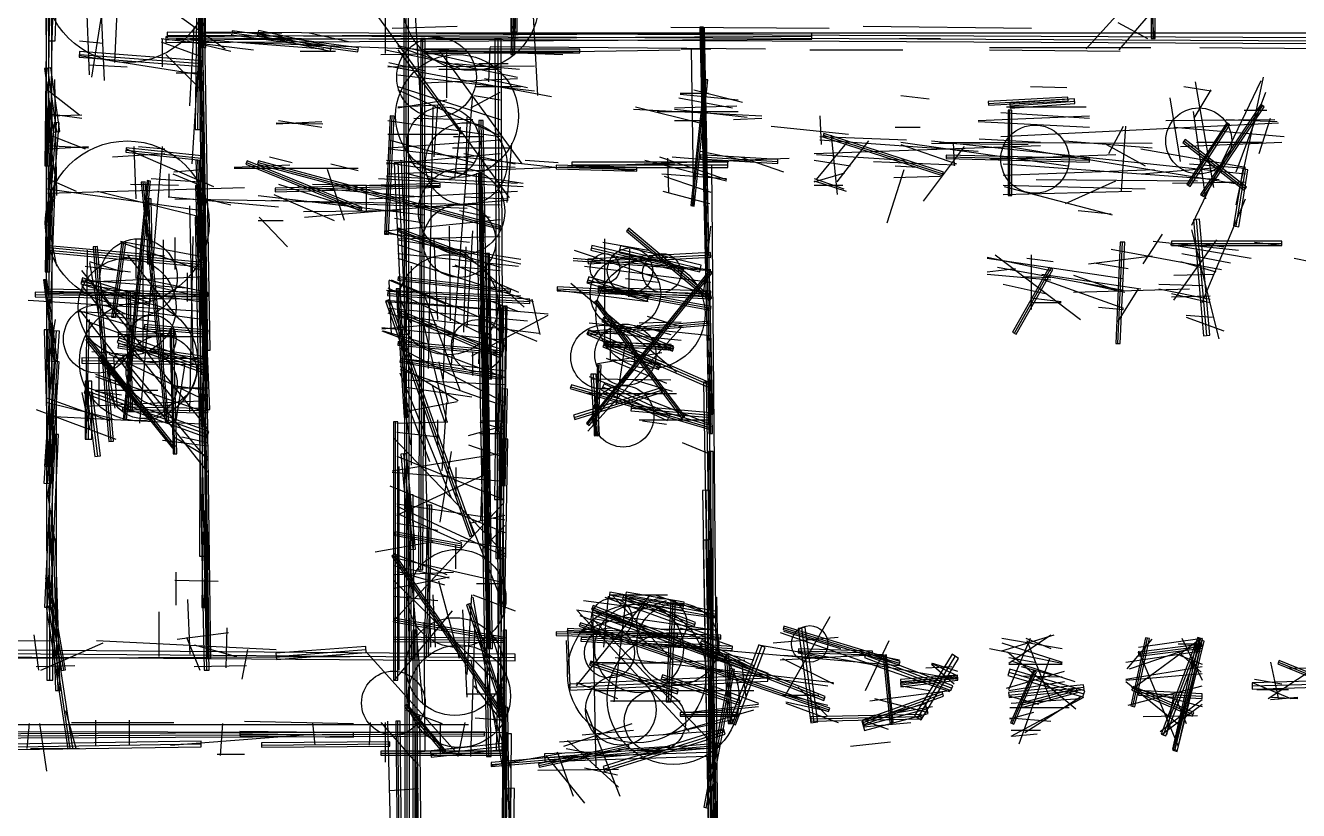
# Model space of a CAD drawing. Header units: metres. Extents: x 1 to 69.1, y -49.3 to -2.
# Drawn here: x 50.47 to 61.66, y -30.8 to -23.91 of the extents above; entities that cross this region are included whole.
import ezdxf

# ---------------------------------------------------------------- set-up
doc = ezdxf.new("R2010")
doc.units = ezdxf.units.M
for name, color, linetype in [('Circles', 1, 'Continuous'), ('Lines', 7, 'Continuous'), ('Walls', 2, 'Continuous')]:
    doc.layers.add(name, color=color, linetype=linetype)

msp = doc.modelspace()

# ---------------------------------------------------------------- linework, layer by layer
at = {"layer": 'Circles'}
for centre, radius in [((51.36, -23.5), 0.73), ((54.38, -23.7), 0.6), ((54.08, -24.36), 0.35), ((54.26, -24.7), 0.54), ((54.14, -24.94), 0.32), ((60.78, -24.92), 0.29), ((54.34, -25.12), 0.36), ((59.34, -25.08), 0.3), ((51.36, -25.64), 0.72), ((54.3, -25.54), 0.38), ((54.28, -25.8), 0.32), ((51.46, -26.12), 0.34), ((51.36, -26.38), 0.43), ((54.18, -26.36), 0.44), ((55.56, -26.04), 0.13), ((55.74, -26.26), 0.31), ((55.96, -26.44), 0.48), ((55.78, -26.06), 0.2), ((56.06, -26.08), 0.17), ((51.1, -26.66), 0.3), ((51.46, -26.86), 0.52), ((51.58, -26.66), 0.21), ((54.44, -26.72), 0.23), ((51.66, -26.94), 0.31), ((55.54, -26.82), 0.28), ((55.74, -26.8), 0.27), ((51.5, -27.06), 0.3), ((55.72, -27.34), 0.27), ((54.26, -28.94), 0.43), ((55.62, -29.12), 0.18), ((56.06, -29.16), 0.22), ((56.2, -29.34), 0.36), ((55.84, -29.6), 0.61), ((55.86, -29.38), 0.39), ((54.24, -29.54), 0.43), ((55.6, -29.42), 0.22), ((57.36, -29.34), 0.16), ((56.16, -29.82), 0.58), ((54.28, -29.8), 0.45), ((53.7, -29.86), 0.28), ((55.7, -29.92), 0.31), ((56, -30.02), 0.27)]:
    msp.add_circle(centre, radius, dxfattribs=at)
at = {"layer": 'Lines'}
for p, q in [((52.07, -26.76), (51.89, -16.05)), ((52.03, -24.1), (51.97, -20.32)), ((51.98, -24.82), (52.02, -21.31)), ((53.83, -36.2), (53.81, -22.02)), ((50.7, -24.04), (50.74, -22.83)), ((51.05, -24.36), (51.3, -22.78)), ((51.16, -24.39), (51.09, -22.83)), ((51.25, -24.23), (51.32, -22.78)), ((52.08, -29.47), (51.99, -22.82)), ((50.68, -29.66), (50.67, -22.85)), ((53.95, -24.75), (53.84, -22.92)), ((54.75, -24.16), (54.79, -22.88)), ((60.39, -24.02), (60.28, -22.9)), ((54.97, -24.52), (54.89, -23.03)), ((59.79, -24.11), (60.46, -23.37)), ((60.38, -24.02), (60.38, -23.33)), ((51.03, -24.34), (50.99, -23.4)), ((51.35, -23.48), (52.22, -24.11)), ((54.76, -23.44), (54.76, -23.96)), ((50.66, -25.14), (50.68, -23.56)), ((51.93, -25.12), (52.02, -23.72)), ((54.72, -25.42), (53.51, -23.75)), ((53.63, -24.15), (53.63, -23.81)), ((60.08, -24.12), (60.39, -23.76)), ((51.91, -24.61), (51.95, -23.92)), ((53.69, -23.93), (54.26, -23.91)), ((56.14, -23.92), (57.53, -23.93)), ((56.49, -27.32), (56.41, -23.92)), ((56.49, -27.49), (56.42, -23.93)), ((57.83, -23.91), (59.31, -23.93)), ((60.07, -23.88), (60.33, -24.02)), ((50.94, -24.04), (51.15, -24.06)), ((51.66, -24.02), (52.47, -24.12)), ((51.66, -24.05), (52.02, -24.18)), ((51.67, -24.27), (51.67, -24.02)), ((51.7, -24.03), (57.38, -24)), ((51.71, -23.99), (64.12, -24.05)), ((51.79, -24.02), (52.11, -24.05)), ((51.89, -24.04), (52.27, -24.13)), ((51.91, -24.02), (53.09, -24.11)), ((52.04, -23.97), (52.27, -23.97)), ((52.26, -24.05), (55.19, -24.16)), ((52.28, -23.97), (53.39, -24.12)), ((52.45, -23.97), (52.72, -23.97)), ((52.51, -23.97), (53.15, -24.11)), ((52.96, -23.97), (53.32, -24.05)), ((53.79, -23.97), (64.04, -23.97)), ((53.94, -28.69), (53.96, -24.02)), ((54.65, -29.98), (54.62, -24.02)), ((58.15, -24.02), (58.51, -24.02)), ((50.94, -24.16), (52.02, -24.24)), ((50.94, -24.17), (52.02, -24.34)), ((51.7, -24.16), (52, -24.46)), ((52.88, -24.13), (53.19, -24.13)), ((53.59, -24.16), (56.22, -24.12)), ((53.63, -24.12), (54.79, -24.36)), ((53.74, -24.08), (54.64, -24.29)), ((53.74, -24.09), (54.28, -24.28)), ((53.74, -24.12), (54.3, -24.86)), ((53.97, -24.13), (55.34, -24.13)), ((54.09, -24.11), (54.83, -25.12)), ((54.17, -24.54), (54.17, -24.13)), ((54.54, -24.4), (54.55, -24.1)), ((54.55, -24.09), (56.97, -24.11)), ((56.23, -24.11), (56.49, -24.11)), ((56.34, -25.49), (56.32, -24.11)), ((57.36, -24.12), (58.18, -24.12)), ((58.94, -24.1), (60.36, -24.1)), ((58.94, -24.12), (60.09, -24.13)), ((60.79, -24.1), (62.36, -24.11)), ((50.66, -24.28), (50.74, -24.84)), ((51.03, -24.25), (51.36, -24.27)), ((53.65, -24.27), (54.94, -24.26)), ((53.65, -24.26), (55.09, -24.53)), ((53.66, -24.23), (53.97, -24.3)), ((54.24, -24.24), (54.81, -24.29)), ((54.45, -24.24), (54.71, -24.24)), ((50.72, -24.38), (50.74, -25.4)), ((51.79, -24.32), (52.02, -24.32)), ((53.74, -24.34), (54.94, -24.48)), ((53.97, -24.41), (54.79, -24.37)), ((54.1, -24.29), (54.61, -24.29)), ((54.5, -24.37), (54.88, -24.45)), ((56.33, -25.49), (56.45, -24.38)), ((60.72, -25.66), (61.33, -24.39)), ((61.11, -25.48), (61.35, -24.36)), ((50.66, -24.47), (50.94, -24.69)), ((53.74, -24.44), (54.64, -24.73)), ((53.74, -24.47), (54.63, -24.87)), ((54.38, -24.63), (54.64, -24.49)), ((54.42, -24.44), (54.82, -24.44)), ((56.22, -24.5), (56.47, -24.5)), ((56.34, -24.47), (56.77, -24.58)), ((59.3, -24.44), (59.62, -24.45)), ((60.65, -24.44), (60.89, -24.48)), ((60.74, -24.72), (60.89, -24.47)), ((60.75, -24.4), (60.91, -25.33)), ((61.11, -25.19), (61.37, -24.49)), ((53.74, -24.63), (54.17, -24.56)), ((53.74, -24.62), (54.15, -24.6)), ((54.01, -26.92), (54.05, -24.62)), ((54.06, -25.06), (54.09, -24.61)), ((54.21, -26.89), (54.4, -24.51)), ((54.41, -24.52), (54.64, -24.56)), ((55.83, -24.62), (56.43, -24.77)), ((56.17, -24.63), (56.72, -24.61)), ((56.21, -24.54), (56.68, -24.63)), ((56.22, -24.51), (56.73, -24.56)), ((58.16, -24.52), (58.41, -24.55)), ((58.93, -24.59), (59.63, -24.55)), ((59.09, -24.62), (59.79, -24.62)), ((59.12, -24.61), (59.69, -24.57)), ((60.62, -25.1), (60.53, -24.54)), ((60.81, -25.4), (61.34, -24.61)), ((50.66, -26.07), (50.68, -24.63)), ((50.66, -24.68), (50.96, -24.72)), ((50.67, -24.7), (50.96, -24.69)), ((53.64, -25.74), (53.69, -24.7)), ((53.88, -24.72), (54.4, -24.73)), ((54.34, -25.23), (54.35, -24.71)), ((55.81, -24.64), (56.94, -24.7)), ((56.02, -24.66), (56.73, -24.66)), ((56.17, -24.64), (56.81, -24.71)), ((56.69, -24.73), (56.94, -24.72)), ((57.45, -24.7), (57.46, -24.95)), ((58.84, -24.74), (59.82, -24.7)), ((59.04, -24.67), (59.82, -24.72)), ((59.12, -25.4), (59.12, -24.65)), ((60.49, -24.74), (61.45, -24.73)), ((60.73, -24.66), (60.84, -25.43)), ((61.02, -24.73), (61.47, -24.75)), ((61.18, -24.65), (61.38, -24.65)), ((61.31, -25.03), (61.41, -24.72)), ((50.66, -24.76), (50.74, -25.32)), ((50.67, -25.66), (50.74, -24.76)), ((52.67, -24.77), (53.07, -24.75)), ((52.67, -24.76), (53.08, -24.77)), ((52.69, -24.74), (53.07, -24.8)), ((53.65, -24.74), (54.64, -24.88)), ((54.24, -25.25), (54.29, -24.8)), ((54.47, -24.74), (54.55, -29.38)), ((56.17, -24.74), (56.43, -24.74)), ((57.02, -24.79), (57.7, -24.86)), ((58.11, -24.8), (58.33, -24.8)), ((58.84, -24.75), (59.82, -24.8)), ((59.04, -24.88), (61.48, -24.76)), ((59.99, -25.03), (60.12, -24.79)), ((60.1, -25.36), (60.14, -24.79)), ((60.56, -24.8), (61.53, -24.88)), ((60.69, -25.31), (61.04, -24.77)), ((50.66, -24.86), (50.99, -24.99)), ((53.65, -24.86), (54.27, -24.86)), ((53.66, -24.98), (54.64, -24.91)), ((53.66, -24.91), (54.4, -25.11)), ((54.23, -24.88), (54.49, -24.88)), ((54.7, -25.46), (54.74, -24.94)), ((57.42, -25.26), (57.7, -24.92)), ((57.45, -24.88), (58.21, -24.91)), ((57.45, -24.91), (58.84, -25.01)), ((57.48, -24.87), (58.53, -25.21)), ((57.55, -24.87), (57.6, -25.39)), ((57.6, -25.28), (57.88, -24.92)), ((58.16, -24.93), (59.63, -25.14)), ((58.16, -24.95), (58.65, -25.12)), ((58.43, -24.92), (61.19, -25.21)), ((58.43, -24.94), (59.28, -24.95)), ((58.5, -24.93), (60.37, -24.94)), ((58.62, -24.93), (58.63, -25.14)), ((58.85, -24.9), (59.39, -24.93)), ((59.6, -24.92), (60.37, -24.98)), ((59.97, -24.95), (60.31, -25.14)), ((60.62, -24.97), (61.51, -24.93)), ((60.65, -24.92), (61.19, -25.34)), ((60.76, -24.93), (61.34, -24.93)), ((50.66, -24.96), (51.02, -24.98)), ((50.66, -24.99), (51.02, -24.97)), ((50.69, -26.35), (50.74, -24.99)), ((51.23, -25.06), (51.69, -25.03)), ((51.35, -24.99), (52.12, -25.32)), ((51.35, -25), (52.01, -25.07)), ((51.44, -25.43), (51.42, -24.97)), ((51.46, -24.97), (51.69, -24.99)), ((51.47, -27.4), (51.67, -24.97)), ((52.61, -25.06), (52.81, -25.11)), ((53.64, -25.12), (54.64, -25.03)), ((53.66, -24.99), (55.12, -25.15)), ((54.22, -24.98), (54.73, -24.98)), ((54.32, -25.03), (54.77, -25.12)), ((56.04, -25.06), (56.63, -25.26)), ((56.15, -25.06), (56.65, -25.1)), ((56.4, -25.01), (56.84, -25.1)), ((56.4, -25.06), (57.08, -25.1)), ((56.75, -25.06), (57.13, -25.19)), ((57.4, -25.03), (59.39, -24.96)), ((57.42, -25.04), (58.2, -25.09)), ((58.36, -25.45), (58.72, -24.97)), ((58.56, -25.06), (59.82, -25.09)), ((58.95, -25.08), (60.05, -25.04)), ((59.06, -24.96), (61.19, -25.31)), ((60.27, -24.99), (61.19, -25.15)), ((51.77, -25.19), (52.01, -25.17)), ((52.07, -27.28), (51.98, -25.09)), ((52.3, -25.15), (52.79, -25.13)), ((52.3, -25.16), (53.39, -25.16)), ((52.41, -25.11), (53.42, -25.52)), ((52.51, -25.11), (54.64, -25.68)), ((53.27, -25.62), (53.12, -25.17)), ((53.15, -25.12), (53.39, -25.18)), ((53.64, -25.09), (54.77, -25.15)), ((53.64, -25.11), (54.84, -25.29)), ((53.65, -25.21), (57.18, -25.07)), ((53.74, -25.11), (53.81, -26.62)), ((53.76, -25.09), (54.42, -25.23)), ((54.86, -25.09), (55.15, -25.11)), ((55.13, -25.15), (55.84, -25.17)), ((55.27, -25.13), (56.64, -25.13)), ((55.36, -25.13), (55.82, -25.18)), ((55.39, -25.14), (55.79, -25.18)), ((55.7, -25.13), (56.17, -25.12)), ((55.91, -25.09), (56.63, -25.27)), ((56.11, -25.07), (56.12, -25.38)), ((56.58, -34.01), (56.5, -25.14)), ((57.4, -25.09), (57.72, -25.14)), ((57.92, -25.1), (58.64, -25.13)), ((58.04, -25.64), (58.19, -25.17)), ((58.11, -25.14), (58.31, -25.15)), ((59.06, -25.12), (60.96, -25.26)), ((59.06, -25.22), (60.39, -25.17)), ((60.28, -25.21), (60.97, -25.15)), ((60.7, -25.12), (61.19, -25.16)), ((61.11, -25.67), (61.19, -25.17)), ((50.66, -25.25), (50.91, -25.36)), ((51.34, -27.37), (51.55, -25.27)), ((51.71, -27.38), (51.5, -25.28)), ((51.57, -25.25), (52, -25.28)), ((51.73, -25.41), (51.73, -25.21)), ((51.76, -25.21), (51.98, -25.3)), ((53.57, -25.25), (54.84, -25.32)), ((53.64, -25.23), (54.79, -25.29)), ((53.8, -25.2), (54.1, -25.28)), ((54.54, -30.33), (54.45, -25.21)), ((56.06, -25.21), (56.63, -25.25)), ((56.08, -25.23), (56.49, -25.37)), ((57.4, -25.28), (57.67, -25.2)), ((57.4, -25.25), (57.66, -25.34)), ((57.4, -25.27), (57.68, -25.36)), ((58.1, -25.24), (58.51, -25.23)), ((59.35, -25.26), (60.77, -25.27)), ((59.61, -25.47), (60.05, -25.27)), ((60.55, -25.29), (61.19, -25.28)), ((50.66, -25.38), (52.39, -25.33)), ((50.66, -25.34), (52.02, -25.53)), ((51.1, -25.36), (52.02, -25.59)), ((51.39, -25.3), (51.81, -25.31)), ((51.98, -25.31), (52.03, -26.97)), ((52.51, -25.4), (53.97, -25.57)), ((52.65, -25.39), (53.18, -25.62)), ((52.66, -25.35), (54.11, -25.31)), ((52.69, -25.3), (53.45, -25.54)), ((52.86, -25.32), (53.95, -25.41)), ((52.99, -25.3), (54.1, -25.32)), ((53.46, -25.31), (53.46, -25.53)), ((53.49, -25.43), (54.79, -25.36)), ((56.07, -25.36), (56.48, -25.47)), ((57.4, -25.31), (57.65, -25.31)), ((59.06, -25.31), (60.31, -25.34)), ((59.06, -25.39), (60.19, -25.36)), ((59.07, -25.32), (60.02, -25.57)), ((51.55, -25.43), (51.56, -26)), ((51.72, -25.41), (52.69, -25.5)), ((51.78, -25.43), (54.64, -25.48)), ((51.94, -26.81), (51.91, -25.49)), ((51.98, -25.41), (52.27, -25.48)), ((52.63, -25.44), (54.35, -25.51)), ((52.92, -25.59), (54.71, -25.44)), ((54.32, -25.41), (54.71, -25.43)), ((60.81, -26.34), (61.19, -25.43)), ((52.06, -29.57), (51.98, -25.59)), ((52.51, -25.62), (52.73, -25.62)), ((52.77, -25.85), (52.52, -25.59)), ((52.91, -25.54), (53.76, -25.53)), ((53.63, -25.71), (54.64, -25.61)), ((53.71, -25.6), (53.97, -25.64)), ((54.28, -25.53), (54.55, -25.59)), ((54.45, -26.88), (54.5, -25.53)), ((59.72, -25.53), (60.01, -25.56)), ((60.85, -26.63), (60.76, -25.61)), ((50.67, -25.68), (50.74, -26.02)), ((53.62, -25.71), (54.64, -26.03)), ((53.62, -25.73), (54.37, -25.81)), ((53.74, -25.7), (54.33, -25.92)), ((54.19, -25.67), (54.2, -26.5)), ((54.35, -26.56), (54.4, -25.71)), ((55.76, -25.7), (56.49, -26.31)), ((56.43, -26.25), (56.49, -25.67)), ((60.29, -26), (60.46, -25.74)), ((60.96, -26.66), (60.72, -25.7)), ((50.67, -25.84), (51.69, -25.93)), ((51.22, -27.56), (51.08, -25.85)), ((51.24, -26.47), (51.33, -25.81)), ((51.3, -25.8), (52.05, -25.94)), ((51.3, -25.81), (52.05, -26.07)), ((51.44, -26.13), (51.44, -25.79)), ((51.68, -26.91), (51.68, -25.79)), ((51.78, -25.77), (51.78, -26.05)), ((51.91, -27.3), (51.94, -25.76)), ((53.74, -25.78), (54.64, -25.76)), ((53.74, -25.79), (54.82, -25.96)), ((53.74, -25.83), (53.95, -25.9)), ((54.09, -26.49), (54.06, -25.78)), ((54.07, -25.84), (54.82, -26)), ((54.32, -26.6), (54.34, -25.85)), ((55.54, -25.81), (55.94, -25.88)), ((55.56, -26.72), (55.56, -25.78)), ((60.07, -26.7), (60.11, -25.81)), ((60.38, -25.8), (61.13, -25.88)), ((60.53, -25.83), (61.24, -25.95)), ((60.54, -25.82), (61.51, -25.82)), ((60.56, -26.32), (60.94, -25.79)), ((60.8, -25.82), (61, -25.85)), ((61.27, -25.81), (61.51, -25.84)), ((50.67, -25.88), (52.05, -26.01)), ((51, -27.24), (51.01, -25.88)), ((51.36, -25.92), (51.8, -26.47)), ((51.5, -26.79), (51.5, -25.9)), ((53.74, -25.91), (54.8, -26.02)), ((53.74, -25.95), (54.93, -26.33)), ((54.3, -25.88), (54.85, -26.38)), ((54.53, -25.91), (54.55, -27.01)), ((55.28, -25.95), (56.49, -26.05)), ((55.29, -25.88), (56.49, -26.28)), ((55.41, -25.98), (56.49, -25.92)), ((55.44, -25.86), (56.25, -26.05)), ((55.69, -25.87), (56.4, -26.04)), ((55.77, -26.29), (55.78, -25.87)), ((58.92, -25.94), (59.48, -26.06)), ((58.92, -25.95), (60.12, -26.13)), ((58.99, -25.92), (59.74, -26.49)), ((59.27, -25.95), (59.5, -25.98)), ((59.31, -26.4), (59.31, -25.92)), ((59.81, -26), (60.37, -25.93)), ((60.01, -25.87), (60.98, -26.05)), ((60.63, -25.91), (61.06, -25.99)), ((61.62, -25.95), (61.96, -26.02)), ((52.07, -27.45), (50.96, -26.06)), ((50.99, -26.02), (51.39, -26.07)), ((51.03, -25.98), (51.32, -26.07)), ((51.03, -25.99), (51.25, -27.27)), ((53.86, -27.77), (53.86, -26.02)), ((54.22, -26.02), (54.64, -26.06)), ((54.24, -26.01), (54.8, -26.25)), ((55.28, -25.97), (56.49, -26.06)), ((55.38, -26.02), (56.49, -26.16)), ((55.41, -27.41), (56.49, -26.07)), ((58.92, -26.07), (59.17, -26.04)), ((59.01, -26.03), (60.12, -26.23)), ((59.16, -26.61), (59.48, -26.04)), ((59.86, -25.99), (60.16, -26.04)), ((60.62, -25.98), (60.93, -26.07)), ((50.73, -26.85), (50.64, -26.14)), ((50.96, -26.16), (52.05, -26.11)), ((50.96, -26.14), (51.88, -26.21)), ((50.96, -26.15), (51.56, -26.34)), ((50.96, -26.18), (52, -26.33)), ((51.44, -26.12), (52.07, -26.25)), ((51.89, -26.33), (51.89, -26.08)), ((52.02, -28.57), (52.03, -26.13)), ((53.66, -26.14), (54.15, -26.35)), ((53.66, -26.15), (53.68, -26.62)), ((53.68, -26.14), (54.96, -26.68)), ((53.74, -26.13), (54.73, -26.24)), ((55.26, -26.17), (56.19, -26.95)), ((55.41, -26.14), (55.94, -26.3)), ((55.41, -26.16), (55.62, -26.16)), ((55.74, -26.13), (56.03, -26.16)), ((58.92, -26.09), (59.48, -26.14)), ((59.06, -26.18), (59.43, -26.26)), ((59.23, -26.11), (59.48, -26.12)), ((59.4, -26.09), (60.27, -26.22)), ((59.42, -26.14), (60.12, -26.39)), ((59.68, -26.1), (60.06, -26.23)), ((59.77, -26.17), (60.13, -26.25)), ((60.43, -26.18), (60.82, -26.19)), ((60.56, -26.1), (60.91, -26.09)), ((50.55, -26.27), (52.05, -26.29)), ((50.66, -26.24), (52.07, -26.27)), ((50.92, -26.26), (51.3, -26.27)), ((51.77, -27.19), (50.96, -26.19)), ((51.37, -26.25), (51.39, -27.29)), ((51.61, -26.2), (52.05, -26.3)), ((53.64, -26.23), (54.82, -26.28)), ((53.65, -26.21), (54.65, -26.7)), ((53.65, -26.26), (54.9, -26.33)), ((53.74, -26.22), (53.81, -27.35)), ((54.29, -27.12), (53.97, -26.27)), ((54.14, -27.01), (54.16, -26.29)), ((54.47, -28.26), (54.54, -26.22)), ((54.48, -26.3), (54.8, -26.42)), ((55.14, -26.22), (56.49, -26.29)), ((55.15, -26.23), (55.94, -26.33)), ((55.5, -26.21), (56.49, -26.39)), ((55.5, -26.23), (56.49, -26.26)), ((59.3, -26.3), (59.57, -26.33)), ((59.68, -26.25), (60.7, -26.22)), ((60.07, -26.51), (60.25, -26.22)), ((60.43, -26.22), (60.88, -26.31)), ((60.54, -26.26), (60.88, -26.34)), ((60.54, -26.29), (60.88, -26.28)), ((50.49, -26.32), (52.06, -26.42)), ((50.93, -26.41), (51.77, -26.65)), ((52.07, -27.83), (50.94, -26.4)), ((51.45, -26.41), (52.04, -26.49)), ((53.64, -26.32), (55.06, -26.44)), ((53.64, -26.33), (54.67, -26.41)), ((54.39, -28.39), (53.65, -26.32)), ((53.65, -26.39), (54.88, -26.5)), ((53.76, -26.31), (53.85, -26.52)), ((54.63, -28.59), (54.67, -26.37)), ((54.63, -28.07), (54.65, -26.39)), ((54.99, -26.62), (54.92, -26.31)), ((55.48, -26.33), (56.25, -27.35)), ((59.3, -26.34), (59.57, -26.34)), ((59.9, -26.38), (60.12, -26.4)), ((50.66, -26.93), (50.73, -26.49)), ((50.93, -26.42), (51.34, -26.44)), ((51, -27.54), (51.03, -26.49)), ((51, -26.5), (52.06, -26.89)), ((51.15, -26.45), (51.63, -26.51)), ((53.65, -26.43), (54.65, -26.75)), ((53.76, -26.43), (54.65, -26.81)), ((53.77, -26.46), (54.98, -26.61)), ((53.95, -26.47), (54.17, -27.39)), ((54.39, -26.81), (55.06, -26.45)), ((55.41, -26.61), (56.49, -26.52)), ((55.42, -26.52), (56.49, -26.63)), ((55.54, -26.49), (56.16, -26.75)), ((55.86, -26.52), (56.23, -26.51)), ((55.93, -26.46), (56.25, -26.56)), ((60.67, -26.45), (60.9, -26.47)), ((60.67, -26.47), (61, -26.59)), ((50.69, -27.71), (50.66, -26.58)), ((50.66, -27.78), (50.74, -26.59)), ((51.28, -26.62), (51.78, -26.61)), ((51.51, -26.55), (52.07, -26.6)), ((51.78, -27.67), (51.75, -26.57)), ((53.6, -26.57), (54.08, -26.53)), ((53.6, -26.56), (54.68, -26.67)), ((53.6, -26.59), (54.68, -27)), ((53.61, -26.59), (54.02, -26.71)), ((54.51, -26.61), (54.54, -28.46)), ((55.41, -27.47), (56.24, -26.55)), ((55.41, -26.59), (56.23, -26.67)), ((55.41, -26.6), (56.49, -27.07)), ((55.61, -26.84), (55.61, -26.56)), ((55.84, -26.54), (56.14, -26.62)), ((50.99, -26.64), (52.07, -26.64)), ((51.77, -27.61), (51.01, -26.66)), ((51.28, -26.67), (52.05, -26.94)), ((51.28, -26.72), (52.01, -26.83)), ((53.74, -26.7), (54.65, -26.78)), ((53.76, -26.74), (54.68, -27.22)), ((55.55, -26.7), (56.16, -26.74)), ((55.55, -26.71), (56.04, -26.91)), ((55.57, -26.71), (56.14, -26.73)), ((55.66, -27.24), (55.74, -26.7)), ((50.96, -26.85), (52.07, -26.86)), ((51.05, -26.77), (51.43, -26.8)), ((51.11, -26.82), (51.11, -27.24)), ((51.12, -26.82), (51.57, -27.36)), ((51.2, -26.79), (52.01, -27.18)), ((51.24, -26.82), (51.27, -27.24)), ((51.31, -26.82), (52.07, -27.73)), ((53.76, -26.83), (54.68, -26.94)), ((53.76, -26.85), (54.65, -27)), ((54.4, -26.98), (54.4, -26.77)), ((55.48, -26.88), (56.06, -26.78)), ((55.57, -26.83), (56.1, -27.05)), ((55.62, -26.84), (56.06, -26.88)), ((50.66, -27.93), (50.73, -26.86)), ((51.08, -26.97), (52.07, -27.31)), ((51.79, -27.38), (51.87, -26.88)), ((53.76, -26.9), (54.27, -27.2)), ((53.76, -26.93), (54.68, -27.25)), ((54.21, -28.06), (53.76, -26.96)), ((54.1, -26.86), (54.18, -27.22)), ((55.49, -27.51), (55.46, -26.97)), ((55.48, -27.51), (55.51, -26.89)), ((50.74, -29.27), (50.74, -27.05)), ((51.02, -27.54), (51.02, -27.03)), ((51.08, -26.99), (51.36, -27.09)), ((51.77, -27.07), (52.06, -27.11)), ((53.79, -27.02), (54.68, -27.06)), ((53.79, -27.08), (54.39, -27.17)), ((54.04, -27.07), (54.15, -27.39)), ((55.26, -27.08), (56.49, -27.44)), ((55.42, -26.99), (56.49, -27.41)), ((55.44, -27.01), (56.14, -27.02)), ((55.54, -27.08), (56.12, -27.35)), ((55.82, -27.02), (56.15, -27.12)), ((56.45, -27.04), (56.59, -35.26)), ((50.66, -27.18), (51.21, -27.38)), ((50.96, -27.13), (51.03, -27.45)), ((50.99, -27.11), (52.07, -27.5)), ((51.03, -27.13), (51.1, -27.69)), ((51.08, -27.11), (51.63, -27.11)), ((51.08, -27.12), (51.31, -27.15)), ((51.77, -27.09), (52.07, -27.09)), ((54.02, -27.74), (53.79, -27.14)), ((54.66, -27.95), (54.68, -27.1)), ((55.29, -27.35), (56.06, -27.11)), ((55.41, -27.14), (56.19, -27.14)), ((50.56, -27.28), (51.26, -27.54)), ((50.66, -27.22), (51.23, -27.36)), ((50.99, -27.25), (52.07, -27.2)), ((51.32, -27.28), (52.07, -27.29)), ((53.79, -27.3), (54.26, -27.21)), ((53.79, -27.22), (53.85, -27.59)), ((54.03, -29.37), (53.97, -27.21)), ((54.13, -27.82), (54.17, -27.22)), ((55.79, -27.27), (56.49, -27.33)), ((50.66, -27.34), (52.07, -27.41)), ((53.72, -29.66), (53.72, -27.39)), ((53.73, -27.4), (54.18, -27.39)), ((54.09, -27.59), (54.09, -27.37)), ((54.46, -27.39), (54.68, -27.46)), ((54.47, -27.38), (54.68, -27.38)), ((55.86, -27.37), (56.49, -27.37)), ((55.89, -27.38), (56.1, -27.41)), ((50.66, -29.02), (50.73, -27.5)), ((51.77, -27.52), (52.07, -27.7)), ((51.84, -27.52), (52.07, -27.57)), ((53.7, -27.53), (54.68, -28.55)), ((53.73, -27.48), (54.1, -27.52)), ((54.36, -27.51), (54.68, -27.42)), ((54.46, -27.49), (54.68, -27.49)), ((50.66, -28.05), (50.72, -27.64)), ((51.67, -27.55), (52.07, -27.6)), ((54.36, -27.59), (54.67, -27.7)), ((54.63, -30.28), (54.68, -27.54)), ((56.24, -27.57), (56.48, -27.67)), ((53.69, -27.82), (54.67, -27.66)), ((53.73, -27.69), (54.67, -28.07)), ((53.79, -27.67), (53.87, -28.51)), ((54.11, -28.27), (54.21, -27.65)), ((56.49, -31.5), (56.49, -27.65)), ((53.69, -27.83), (54.67, -27.91)), ((53.73, -28.21), (54.51, -27.85)), ((53.75, -29.57), (53.75, -27.78)), ((54.25, -27.79), (54.25, -28.05)), ((53.67, -27.95), (54.68, -28.36)), ((50.73, -28.46), (50.66, -28)), ((53.86, -29.47), (53.85, -28.03)), ((56.63, -38.69), (56.45, -27.99)), ((53.7, -29.14), (54.67, -28.1)), ((53.73, -28.11), (54.68, -28.25)), ((53.73, -28.13), (54.68, -28.57)), ((53.73, -28.19), (54.3, -28.45)), ((53.99, -29.45), (54.02, -28.12)), ((53.73, -28.28), (54.09, -28.34)), ((54.37, -28.28), (54.68, -28.21)), ((54.37, -28.26), (54.67, -29.01)), ((54.48, -28.51), (54.68, -28.3)), ((50.71, -28.42), (50.75, -29.75)), ((52.04, -29.02), (52.05, -28.36)), ((53.71, -28.37), (54.3, -28.48)), ((53.54, -28.53), (54.05, -28.44)), ((53.96, -29.87), (53.84, -28.51)), ((54.25, -28.68), (54.25, -28.47)), ((54.29, -28.43), (54.68, -28.5)), ((56.63, -38.86), (56.45, -28.43)), ((54.67, -29.98), (53.7, -28.56)), ((53.7, -28.58), (54.67, -28.8)), ((53.7, -28.65), (54.19, -28.76)), ((53.71, -28.55), (54.17, -28.73)), ((50.66, -28.76), (50.8, -29.57)), ((51.79, -29), (51.79, -28.71)), ((53.71, -28.73), (54.23, -28.71)), ((53.71, -28.85), (54.19, -28.75)), ((53.73, -28.7), (54.15, -28.82)), ((51.78, -28.78), (52.16, -28.79)), ((53.7, -28.78), (54.68, -29.75)), ((54.28, -29.47), (54.1, -28.79)), ((54.43, -28.81), (54.68, -28.81)), ((51.89, -28.95), (51.91, -29.43)), ((53.7, -28.92), (54.09, -28.96)), ((54.07, -29.37), (54.05, -28.91)), ((54.35, -29.61), (54.39, -28.91)), ((54.4, -28.91), (54.77, -29.05)), ((54.4, -28.93), (54.72, -30.79)), ((55.31, -29.71), (55.96, -28.91)), ((55.32, -29.24), (56.1, -28.96)), ((55.37, -28.96), (56.54, -29.11)), ((55.55, -29.37), (55.59, -28.92)), ((55.56, -28.93), (56.58, -29.3)), ((55.6, -28.91), (56.54, -29.08)), ((55.61, -28.91), (56.11, -28.91)), ((56.16, -29.49), (55.62, -28.91)), ((55.64, -29.85), (55.75, -28.92)), ((55.72, -28.93), (56.35, -29.17)), ((55.74, -28.92), (56.25, -29.01)), ((56, -28.91), (56.54, -29.1)), ((56.12, -29.85), (56.16, -28.96)), ((56.54, -28.93), (56.55, -29.38)), ((50.86, -30.26), (50.67, -29.01)), ((51.64, -29.45), (51.64, -29.06)), ((53.71, -29.66), (54.22, -29.05)), ((54.35, -29.81), (54.31, -29.04)), ((54.36, -28.99), (54.67, -29.91)), ((55.31, -29.04), (56.54, -29.22)), ((55.32, -29.05), (56.3, -30.11)), ((55.34, -29.09), (55.88, -29.3)), ((55.45, -29.02), (57.49, -29.82)), ((55.45, -29.03), (55.48, -30.43)), ((55.45, -29.06), (56.99, -29.62)), ((52.23, -29.55), (52.24, -29.2)), ((53.7, -29.13), (54.68, -29.3)), ((53.98, -30.28), (53.97, -29.15)), ((54.38, -30.33), (54.42, -29.15)), ((54.53, -29.17), (54.68, -29.62)), ((55.23, -29.21), (55.25, -29.71)), ((55.34, -29.17), (57.53, -29.92)), ((56.55, -30.26), (55.45, -29.12)), ((55.47, -29.12), (56.12, -29.22)), ((56.05, -29.21), (56.49, -29.21)), ((56.22, -29.2), (56.68, -29.36)), ((57.13, -29.2), (58.15, -29.51)), ((57.14, -29.8), (57.54, -29.1)), ((57.4, -30.03), (57.29, -29.2)), ((49.12, -29.32), (50.74, -29.31)), ((50.54, -29.26), (50.58, -29.57)), ((51.09, -29.31), (52.67, -29.39)), ((51.8, -29.3), (52.25, -29.24)), ((51.88, -29.28), (52, -29.57)), ((53.7, -29.3), (54.67, -29.31)), ((53.89, -29.22), (53.89, -34.24)), ((54.66, -35.77), (54.68, -29.22)), ((55.13, -29.25), (56.58, -29.28)), ((55.22, -29.31), (55.23, -29.61)), ((55.23, -29.22), (56.2, -29.27)), ((55.35, -29.3), (56.68, -29.38)), ((57.04, -29.33), (57.61, -29.28)), ((57.1, -29.24), (58.59, -29.76)), ((57.13, -29.23), (57.63, -29.38)), ((57.85, -29.75), (58.06, -29.31)), ((59.05, -29.4), (59.51, -29.26)), ((59.05, -29.29), (59.58, -29.38)), ((59.11, -29.51), (59.48, -29.26)), ((59.11, -29.74), (59.3, -29.29)), ((59.26, -29.29), (59.48, -29.38)), ((59.27, -29.31), (59.48, -29.84)), ((60.15, -29.56), (60.37, -29.3)), ((60.19, -29.74), (60.8, -29.29)), ((60.2, -29.89), (60.33, -29.29)), ((60.25, -29.37), (60.81, -29.29)), ((60.47, -30.14), (60.78, -29.32)), ((60.57, -30.27), (60.79, -29.29)), ((60.57, -30.28), (60.81, -29.31)), ((60.63, -29.29), (60.81, -29.66)), ((47.04, -29.4), (54.77, -29.46)), ((50.6, -29.57), (51.15, -29.33)), ((51.95, -29.35), (52.32, -29.45)), ((52.37, -29.65), (52.42, -29.39)), ((52.67, -29.45), (53.46, -29.39)), ((54.25, -30.29), (53.46, -29.41)), ((55.85, -29.33), (58.15, -29.53)), ((56.4, -29.33), (56.86, -29.55)), ((56.43, -29.39), (56.87, -29.48)), ((56.68, -30.04), (56.94, -29.36)), ((56.91, -29.35), (58.66, -29.65)), ((57.1, -29.48), (58.01, -29.43)), ((57.26, -29.4), (57.91, -29.42)), ((57.26, -29.42), (57.47, -29.46)), ((58.94, -29.38), (59.58, -29.51)), ((59.05, -29.33), (59.58, -29.5)), ((59.1, -29.41), (59.7, -29.91)), ((60.14, -29.5), (60.8, -29.4)), ((60.17, -29.56), (60.79, -29.35)), ((60.25, -29.43), (60.81, -29.36)), ((60.25, -29.4), (60.6, -30.24)), ((60.6, -29.34), (60.81, -29.34)), ((60.6, -29.41), (60.8, -29.59)), ((61.39, -29.82), (62.04, -29.39)), ((34.32, -29.55), (53.32, -29.45)), ((50.56, -29.54), (50.9, -29.53)), ((51.95, -29.54), (52.41, -29.53)), ((54.38, -29.48), (54.44, -29.77)), ((55.43, -29.52), (56.79, -29.48)), ((55.43, -29.5), (56.08, -29.51)), ((55.43, -29.51), (56.2, -29.76)), ((55.65, -29.46), (57.57, -29.68)), ((56.63, -29.45), (56.66, -30.04)), ((56.76, -29.51), (56.8, -29.83)), ((57.12, -29.47), (57.57, -29.69)), ((57.13, -29.44), (57.42, -29.46)), ((57.85, -29.44), (58.61, -29.73)), ((57.94, -29.44), (58.15, -29.48)), ((58.02, -29.44), (58.08, -30.03)), ((58.31, -29.99), (58.64, -29.45)), ((58.38, -29.55), (58.61, -29.54)), ((58.43, -29.51), (58.66, -29.62)), ((58.43, -29.52), (58.63, -29.69)), ((58.44, -29.51), (58.66, -29.58)), ((59.11, -29.46), (59.34, -29.5)), ((59.11, -29.52), (59.58, -29.52)), ((59.13, -29.49), (59.69, -29.67)), ((59.2, -30.22), (59.47, -29.47)), ((59.22, -29.54), (59.48, -29.61)), ((60.14, -29.65), (60.81, -29.54)), ((60.61, -29.44), (60.81, -29.52)), ((61.41, -29.5), (61.48, -29.83)), ((61.48, -29.5), (61.97, -29.7)), ((55.25, -29.72), (56.99, -29.64)), ((56.06, -29.63), (56.75, -29.86)), ((56.36, -29.55), (57.52, -29.71)), ((56.45, -30.78), (56.68, -29.56)), ((58.16, -29.67), (58.66, -29.63)), ((58.16, -29.7), (58.66, -29.64)), ((59.09, -29.73), (59.6, -29.58)), ((59.11, -29.59), (59.77, -29.78)), ((59.14, -30.04), (59.34, -29.58)), ((59.22, -29.62), (59.58, -29.63)), ((60.14, -29.66), (60.81, -29.6)), ((61.27, -29.65), (61.51, -29.69)), ((61.57, -29.55), (62, -29.56)), ((54.67, -30.04), (54.41, -29.71)), ((55.31, -29.68), (55.67, -29.82)), ((55.47, -29.75), (56.87, -29.75)), ((56.46, -29.69), (56.91, -29.86)), ((57.26, -29.72), (57.52, -29.98)), ((57.89, -29.84), (58.59, -29.75)), ((58.16, -29.71), (58.42, -29.75)), ((59.11, -29.75), (59.6, -29.67)), ((59.11, -29.79), (59.77, -29.72)), ((59.22, -29.88), (59.71, -29.75)), ((60.14, -29.67), (60.62, -30.06)), ((60.16, -29.88), (60.81, -29.71)), ((60.19, -29.72), (60.81, -29.89)), ((60.2, -29.73), (60.73, -29.96)), ((61.25, -29.71), (62.27, -29.68)), ((61.25, -29.68), (61.59, -29.82)), ((61.29, -29.74), (61.57, -29.74)), ((53.81, -29.88), (54.15, -30.29)), ((54.34, -29.78), (54.68, -29.78)), ((54.53, -29.8), (54.73, -30.43)), ((55.61, -29.84), (56.22, -29.84)), ((56.31, -29.94), (56.91, -29.87)), ((57.12, -29.78), (57.52, -29.88)), ((57.12, -29.79), (57.44, -29.79)), ((57.15, -29.85), (57.51, -29.93)), ((57.15, -29.86), (57.61, -30.03)), ((57.83, -30.03), (58.53, -29.78)), ((57.93, -29.82), (58.39, -29.94)), ((59.12, -29.8), (59.37, -29.87)), ((59.13, -30.15), (59.77, -29.81)), ((59.13, -29.86), (59.74, -29.82)), ((59.25, -30.12), (59.75, -29.8)), ((60.25, -29.77), (60.81, -29.8)), ((60.44, -30.11), (60.81, -29.83)), ((60.46, -30.13), (60.81, -29.87)), ((60.5, -30.14), (60.56, -29.79)), ((60.58, -29.82), (60.67, -30.04)), ((61.41, -29.83), (61.65, -29.81)), ((61.42, -29.81), (61.65, -29.82)), ((50.91, -30.26), (50.82, -29.93)), ((53.81, -29.92), (54.13, -30.04)), ((53.96, -35.02), (53.91, -29.98)), ((54.42, -29.99), (54.68, -30.01)), ((54.76, -37.08), (54.68, -29.9)), ((55.39, -29.91), (55.69, -30.68)), ((56.11, -30.14), (56.87, -29.92)), ((56.22, -29.96), (56.73, -29.96)), ((56.32, -29.95), (56.91, -29.89)), ((57.37, -30), (58.34, -29.98)), ((57.83, -30.06), (58.39, -29.91)), ((58.1, -29.95), (58.44, -29.89)), ((59.12, -29.9), (59.64, -29.9)), ((59.12, -30), (59.33, -29.94)), ((59.12, -29.99), (59.48, -30.02)), ((60.29, -29.98), (60.77, -29.97)), ((40.15, -30.09), (54.71, -30.12)), ((48.89, -30.05), (54.36, -30.05)), ((50.48, -30.26), (50.5, -30.04)), ((50.59, -30.04), (50.65, -30.46)), ((50.87, -30.03), (51.77, -30.03)), ((51.08, -30.01), (51.08, -30.23)), ((51.38, -30.23), (51.38, -30.01)), ((52.18, -30.32), (52.2, -30.04)), ((52.39, -30.02), (53.35, -30.04)), ((52.99, -30.03), (53.01, -30.23)), ((53.49, -30.23), (53.5, -30.03)), ((53.59, -30.03), (53.92, -30.41)), ((53.63, -30.38), (53.63, -30.03)), ((53.69, -31.54), (53.65, -30.02)), ((53.77, -32.7), (53.74, -30.02)), ((54.11, -30.03), (54.11, -30.31)), ((54.27, -30.33), (54.33, -30.03)), ((55.16, -30.2), (56.61, -30.1)), ((55.2, -30.24), (55.8, -30.04)), ((55.36, -30.14), (55.81, -30.1)), ((56.07, -30.14), (56.71, -30)), ((57.83, -30.07), (58.25, -30.03)), ((57.85, -30.02), (58.05, -30.09)), ((59.13, -30.1), (59.39, -30.1)), ((40.91, -30.19), (54.5, -30.13)), ((51.74, -30.23), (52.91, -30.14)), ((52.35, -30.13), (53.35, -30.14)), ((54.68, -32.75), (54.7, -30.13)), ((55.23, -30.19), (55.68, -30.6)), ((55.55, -30.44), (56.61, -30.11)), ((57.72, -30.24), (58.07, -30.2)), ((59.14, -30.15), (59.36, -30.13)), ((49.37, -30.26), (52.01, -30.22)), ((50.51, -30.26), (50.94, -30.26)), ((52.15, -30.31), (52.39, -30.31)), ((52.54, -30.23), (53.67, -30.22)), ((53.59, -30.3), (54.68, -30.3)), ((53.92, -30.29), (54.39, -30.24)), ((54.03, -30.31), (54.68, -30.24)), ((54.56, -30.4), (56.57, -30.23)), ((54.56, -30.41), (55.18, -30.3)), ((54.98, -30.41), (55.77, -30.24)), ((55.03, -30.34), (56.54, -30.29)), ((55.04, -30.32), (55.38, -30.74)), ((55.14, -30.29), (55.28, -30.68)), ((55.22, -30.26), (55.59, -30.33)), ((55.68, -30.27), (56.13, -30.24)), ((54.97, -30.45), (55.68, -30.44)), ((55.38, -30.43), (55.67, -30.49)), ((53.67, -30.63), (53.92, -30.61)), ((54.68, -33.64), (54.73, -30.61))]:
    msp.add_line(p, q, dxfattribs=at)
at = {"layer": 'Walls'}
for points in [[(52.088, -26.76), (51.908, -16.05), (51.872, -16.05), (52.052, -26.76)], [(52.05, -24.1), (51.99, -20.32), (51.95, -20.32), (52.01, -24.1)], [(52.002, -24.82), (52.042, -21.31), (51.998, -21.31), (51.958, -24.82)], [(53.851, -36.2), (53.831, -22.02), (53.789, -22.02), (53.809, -36.2)], [(50.728, -24.041), (50.768, -22.831), (50.712, -22.829), (50.672, -24.039)], [(52.096, -29.47), (52.006, -22.82), (51.974, -22.82), (52.064, -29.47)], [(50.706, -29.66), (50.696, -22.85), (50.644, -22.85), (50.654, -29.66)], [(54.766, -24.16), (54.806, -22.88), (54.774, -22.88), (54.734, -24.16)], [(60.398, -24.02), (60.398, -23.33), (60.362, -23.33), (60.362, -24.02)], [(54.732, -23.44), (54.732, -23.96), (54.788, -23.96), (54.788, -23.44)], [(50.685, -25.14), (50.705, -23.56), (50.655, -23.56), (50.635, -25.14)], [(52.506, -23.99), (53.146, -24.13), (53.154, -24.09), (52.514, -23.95)], [(56.507, -27.32), (56.427, -23.92), (56.393, -23.92), (56.473, -27.32)], [(56.506, -27.49), (56.436, -23.93), (56.404, -23.93), (56.474, -27.49)], [(51.7, -24.056), (57.38, -24.026), (57.38, -23.974), (51.7, -24.004)], [(51.71, -24.015), (64.12, -24.075), (64.12, -24.025), (51.71, -23.965)], [(52.278, -23.988), (53.388, -24.138), (53.392, -24.102), (52.282, -23.952)], [(53.959, -28.69), (53.979, -24.02), (53.941, -24.02), (53.921, -28.69)], [(54.677, -29.98), (54.647, -24.02), (54.593, -24.02), (54.623, -29.98)], [(50.938, -24.185), (52.018, -24.265), (52.022, -24.215), (50.942, -24.135)], [(53.97, -24.146), (55.34, -24.146), (55.34, -24.114), (53.97, -24.114)], [(50.632, -24.284), (50.712, -24.844), (50.768, -24.836), (50.688, -24.276)], [(56.345, -25.492), (56.465, -24.382), (56.435, -24.378), (56.315, -25.488)], [(58.931, -24.606), (59.631, -24.566), (59.629, -24.534), (58.929, -24.574)], [(59.121, -24.631), (59.691, -24.591), (59.689, -24.549), (59.119, -24.589)], [(60.824, -25.409), (61.354, -24.619), (61.326, -24.601), (60.796, -25.391)], [(50.68, -26.07), (50.7, -24.63), (50.66, -24.63), (50.64, -26.07)], [(53.657, -25.741), (53.707, -24.701), (53.673, -24.699), (53.623, -25.739)], [(59.136, -25.4), (59.136, -24.65), (59.104, -24.65), (59.104, -25.4)], [(50.692, -25.662), (50.762, -24.762), (50.718, -24.758), (50.648, -25.658)], [(54.45, -24.74), (54.53, -29.38), (54.57, -29.38), (54.49, -24.74)], [(60.704, -25.319), (61.054, -24.779), (61.026, -24.761), (60.676, -25.301)], [(57.475, -24.885), (58.525, -25.225), (58.535, -25.195), (57.485, -24.855)], [(60.639, -24.934), (61.179, -25.354), (61.201, -25.326), (60.661, -24.906)], [(51.348, -25.02), (52.008, -25.09), (52.012, -25.05), (51.352, -24.98)], [(56.399, -25.077), (57.079, -25.117), (57.081, -25.083), (56.401, -25.043)], [(58.56, -25.075), (59.82, -25.105), (59.82, -25.075), (58.56, -25.045)], [(52.087, -27.279), (51.997, -25.089), (51.963, -25.091), (52.053, -27.281)], [(52.404, -25.124), (53.414, -25.534), (53.426, -25.506), (52.416, -25.096)], [(52.506, -25.125), (54.636, -25.695), (54.644, -25.665), (52.514, -25.095)], [(53.708, -25.111), (53.778, -26.621), (53.842, -26.619), (53.772, -25.109)], [(55.13, -25.166), (55.84, -25.186), (55.84, -25.154), (55.13, -25.134)], [(55.27, -25.154), (56.64, -25.154), (56.64, -25.106), (55.27, -25.106)], [(61.133, -25.674), (61.213, -25.174), (61.167, -25.166), (61.087, -25.666)], [(51.355, -27.372), (51.565, -25.272), (51.535, -25.268), (51.325, -27.368)], [(51.727, -27.378), (51.517, -25.278), (51.483, -25.282), (51.693, -27.382)], [(54.561, -30.33), (54.471, -25.21), (54.429, -25.21), (54.519, -30.33)], [(51.961, -25.311), (52.011, -26.971), (52.049, -26.969), (51.999, -25.309)], [(52.66, -25.366), (54.11, -25.326), (54.11, -25.294), (52.66, -25.334)], [(51.528, -25.43), (51.538, -26), (51.582, -26), (51.572, -25.43)], [(52.082, -29.57), (52.002, -25.59), (51.958, -25.59), (52.038, -29.57)], [(60.877, -26.628), (60.787, -25.608), (60.733, -25.612), (60.823, -26.632)], [(53.735, -25.714), (54.325, -25.934), (54.335, -25.906), (53.745, -25.686)], [(55.75, -25.712), (56.48, -26.322), (56.5, -26.298), (55.77, -25.688)], [(51.24, -27.558), (51.1, -25.848), (51.06, -25.852), (51.2, -27.562)], [(51.257, -26.472), (51.347, -25.812), (51.313, -25.808), (51.223, -26.468)], [(55.435, -25.88), (56.245, -26.07), (56.255, -26.03), (55.445, -25.84)], [(55.683, -25.899), (56.393, -26.069), (56.407, -26.011), (55.697, -25.841)], [(60.09, -26.701), (60.13, -25.811), (60.09, -25.809), (60.05, -26.699)], [(60.54, -25.839), (61.51, -25.839), (61.51, -25.801), (60.54, -25.801)], [(50.668, -25.9), (52.048, -26.03), (52.052, -25.99), (50.672, -25.86)], [(54.514, -25.91), (54.534, -27.01), (54.566, -27.01), (54.546, -25.91)], [(55.411, -26), (56.491, -25.94), (56.489, -25.9), (55.409, -25.96)], [(55.422, -27.42), (56.502, -26.08), (56.478, -26.06), (55.398, -27.4)], [(59.176, -26.619), (59.496, -26.049), (59.464, -26.031), (59.144, -26.601)], [(50.745, -26.848), (50.655, -26.138), (50.625, -26.142), (50.715, -26.852)], [(50.952, -26.176), (51.552, -26.366), (51.568, -26.314), (50.968, -26.124)], [(52.045, -28.57), (52.055, -26.13), (52.005, -26.13), (51.995, -28.57)], [(53.738, -26.145), (54.728, -26.255), (54.732, -26.225), (53.742, -26.115)], [(55.402, -26.167), (55.932, -26.327), (55.948, -26.273), (55.418, -26.113)], [(50.55, -26.29), (52.05, -26.31), (52.05, -26.27), (50.55, -26.25)], [(50.66, -26.257), (52.07, -26.287), (52.07, -26.253), (50.66, -26.223)], [(51.352, -26.25), (51.372, -27.29), (51.408, -27.29), (51.388, -26.25)], [(53.649, -26.278), (54.899, -26.348), (54.901, -26.312), (53.651, -26.242)], [(53.724, -26.221), (53.794, -27.351), (53.826, -27.349), (53.756, -26.219)], [(55.139, -26.237), (56.489, -26.307), (56.491, -26.273), (55.141, -26.203)], [(55.497, -26.226), (56.487, -26.406), (56.493, -26.374), (55.503, -26.194)], [(55.499, -26.251), (56.489, -26.281), (56.491, -26.239), (55.501, -26.209)], [(54.409, -28.383), (53.669, -26.313), (53.631, -26.327), (54.371, -28.397)], [(54.67, -28.07), (54.69, -26.39), (54.61, -26.39), (54.59, -28.07)], [(54.66, -28.591), (54.7, -26.371), (54.64, -26.369), (54.6, -28.589)], [(55.467, -26.34), (56.237, -27.36), (56.263, -27.34), (55.493, -26.32)], [(53.753, -26.447), (54.643, -26.827), (54.657, -26.793), (53.767, -26.413)], [(55.411, -26.625), (56.491, -26.535), (56.489, -26.505), (55.409, -26.595)], [(55.533, -26.507), (56.153, -26.767), (56.167, -26.733), (55.547, -26.473)], [(50.719, -27.709), (50.689, -26.579), (50.631, -26.581), (50.661, -27.711)], [(50.686, -27.782), (50.766, -26.592), (50.714, -26.588), (50.634, -27.778)], [(51.28, -26.638), (51.78, -26.628), (51.78, -26.592), (51.28, -26.602)], [(51.508, -26.567), (52.068, -26.617), (52.072, -26.583), (51.512, -26.533)], [(51.796, -27.67), (51.766, -26.57), (51.734, -26.57), (51.764, -27.67)], [(54.491, -26.61), (54.521, -28.46), (54.559, -28.46), (54.529, -26.61)], [(55.402, -26.619), (56.482, -27.089), (56.498, -27.051), (55.418, -26.581)], [(51.783, -27.6), (51.023, -26.65), (50.997, -26.67), (51.757, -27.62)], [(51.273, -26.69), (52.043, -26.96), (52.057, -26.92), (51.287, -26.65)], [(51.277, -26.738), (52.007, -26.848), (52.013, -26.812), (51.283, -26.702)], [(53.739, -26.716), (54.649, -26.796), (54.651, -26.764), (53.741, -26.684)], [(55.542, -26.729), (56.032, -26.929), (56.048, -26.891), (55.558, -26.691)], [(55.549, -26.718), (56.159, -26.758), (56.161, -26.722), (55.551, -26.682)], [(55.569, -26.73), (56.139, -26.75), (56.141, -26.71), (55.571, -26.69)], [(50.693, -27.932), (50.763, -26.862), (50.697, -26.858), (50.627, -27.928)], [(50.96, -26.874), (52.07, -26.884), (52.07, -26.836), (50.96, -26.826)], [(51.104, -26.833), (51.554, -27.373), (51.586, -27.347), (51.136, -26.807)], [(53.757, -26.865), (54.647, -27.015), (54.653, -26.985), (53.763, -26.835)], [(55.513, -27.509), (55.483, -26.969), (55.437, -26.971), (55.467, -27.511)], [(55.496, -27.511), (55.526, -26.891), (55.494, -26.889), (55.464, -27.509)], [(51.05, -27.54), (51.05, -27.03), (50.99, -27.03), (50.99, -27.54)], [(55.255, -27.097), (56.485, -27.457), (56.495, -27.423), (55.265, -27.063)], [(55.528, -27.106), (56.108, -27.376), (56.132, -27.324), (55.552, -27.054)], [(56.427, -27.04), (56.567, -35.26), (56.613, -35.26), (56.473, -27.04)], [(50.981, -27.136), (52.061, -27.526), (52.079, -27.474), (50.999, -27.084)], [(51.006, -27.133), (51.076, -27.693), (51.124, -27.687), (51.054, -27.127)], [(54.684, -27.951), (54.704, -27.101), (54.656, -27.099), (54.636, -27.949)], [(55.296, -27.369), (56.066, -27.129), (56.054, -27.091), (55.284, -27.331)], [(51.32, -27.299), (52.07, -27.309), (52.07, -27.271), (51.32, -27.261)], [(55.788, -27.291), (56.488, -27.351), (56.492, -27.309), (55.792, -27.249)], [(53.74, -29.66), (53.74, -27.39), (53.7, -27.39), (53.7, -29.66)], [(50.687, -29.021), (50.757, -27.501), (50.703, -27.499), (50.633, -29.019)], [(54.655, -30.28), (54.705, -27.54), (54.655, -27.54), (54.605, -30.28)], [(53.766, -27.672), (53.846, -28.512), (53.894, -28.508), (53.814, -27.668)], [(56.51, -31.5), (56.51, -27.65), (56.47, -27.65), (56.47, -31.5)], [(53.883, -29.47), (53.873, -28.03), (53.827, -28.03), (53.837, -29.47)], [(56.661, -38.689), (56.481, -27.989), (56.419, -27.991), (56.599, -38.691)], [(54.009, -29.45), (54.039, -28.12), (54.001, -28.12), (53.971, -29.45)], [(50.689, -28.421), (50.729, -29.751), (50.771, -29.749), (50.731, -28.419)], [(52.065, -29.02), (52.075, -28.36), (52.025, -28.36), (52.015, -29.02)], [(53.707, -28.385), (54.297, -28.495), (54.303, -28.465), (53.713, -28.355)], [(56.656, -38.86), (56.476, -28.43), (56.424, -28.43), (56.604, -38.86)], [(54.684, -29.97), (53.714, -28.55), (53.686, -28.57), (54.656, -29.99)], [(50.642, -28.763), (50.782, -29.573), (50.818, -29.567), (50.678, -28.757)], [(54.343, -28.996), (54.653, -29.916), (54.687, -29.904), (54.377, -28.984)], [(55.596, -28.933), (56.536, -29.103), (56.544, -29.057), (55.604, -28.887)], [(55.714, -28.947), (56.344, -29.187), (56.356, -29.153), (55.726, -28.913)], [(55.734, -28.955), (56.244, -29.045), (56.256, -28.975), (55.746, -28.885)], [(56.141, -29.851), (56.181, -28.961), (56.139, -28.959), (56.099, -29.849)], [(50.881, -30.257), (50.691, -29.007), (50.649, -29.013), (50.839, -30.263)], [(55.443, -29.037), (57.483, -29.837), (57.497, -29.803), (55.457, -29.003)], [(55.443, -29.08), (56.983, -29.64), (56.997, -29.6), (55.457, -29.04)], [(53.697, -29.147), (54.677, -29.317), (54.683, -29.283), (53.703, -29.113)], [(55.229, -29.235), (56.199, -29.285), (56.201, -29.255), (55.231, -29.205)], [(55.334, -29.186), (57.524, -29.936), (57.536, -29.904), (55.346, -29.154)], [(57.126, -29.215), (58.146, -29.525), (58.154, -29.495), (57.134, -29.185)], [(57.43, -30.026), (57.32, -29.196), (57.26, -29.204), (57.37, -30.034)], [(53.7, -29.318), (54.67, -29.328), (54.67, -29.292), (53.7, -29.282)], [(53.872, -29.22), (53.872, -34.24), (53.908, -34.24), (53.908, -29.22)], [(54.675, -35.77), (54.695, -29.22), (54.665, -29.22), (54.645, -35.77)], [(55.13, -29.267), (56.58, -29.297), (56.58, -29.263), (55.13, -29.233)], [(55.349, -29.317), (56.679, -29.397), (56.681, -29.363), (55.351, -29.283)], [(56.392, -29.346), (56.852, -29.566), (56.868, -29.534), (56.408, -29.314)], [(60.217, -29.894), (60.347, -29.294), (60.313, -29.286), (60.183, -29.886)], [(60.49, -30.147), (60.8, -29.327), (60.76, -29.313), (60.45, -30.133)], [(60.592, -30.275), (60.812, -29.295), (60.768, -29.285), (60.548, -30.265)], [(60.589, -30.285), (60.829, -29.315), (60.791, -29.305), (60.551, -30.275)], [(47.04, -29.43), (54.77, -29.49), (54.77, -29.43), (47.04, -29.37)], [(52.672, -29.477), (53.462, -29.417), (53.458, -29.363), (52.668, -29.423)], [(56.708, -30.051), (56.968, -29.371), (56.912, -29.349), (56.652, -30.029)], [(57.259, -29.417), (57.909, -29.437), (57.911, -29.403), (57.261, -29.383)], [(57.842, -29.46), (58.602, -29.75), (58.618, -29.71), (57.858, -29.42)], [(58.339, -30.008), (58.669, -29.468), (58.611, -29.432), (58.281, -29.972)], [(60.252, -29.448), (60.812, -29.378), (60.808, -29.342), (60.248, -29.412)], [(55.424, -29.528), (56.194, -29.778), (56.206, -29.742), (55.436, -29.492)], [(56.612, -29.451), (56.642, -30.041), (56.678, -30.039), (56.648, -29.449)], [(58.005, -29.442), (58.065, -30.032), (58.095, -30.028), (58.035, -29.438)], [(61.474, -29.515), (61.964, -29.715), (61.976, -29.685), (61.486, -29.485)], [(55.251, -29.747), (56.991, -29.667), (56.989, -29.613), (55.249, -29.693)], [(56.054, -29.649), (56.744, -29.879), (56.756, -29.841), (56.066, -29.611)], [(56.47, -30.784), (56.7, -29.564), (56.66, -29.556), (56.43, -30.776)], [(58.162, -29.719), (58.662, -29.659), (58.658, -29.621), (58.158, -29.681)], [(58.161, -29.686), (58.661, -29.646), (58.659, -29.614), (58.159, -29.654)], [(59.102, -29.617), (59.762, -29.807), (59.778, -29.753), (59.118, -29.563)], [(59.154, -30.046), (59.354, -29.586), (59.326, -29.574), (59.126, -30.034)], [(61.251, -29.737), (62.271, -29.707), (62.269, -29.653), (61.249, -29.683)], [(57.837, -30.049), (58.537, -29.799), (58.523, -29.761), (57.823, -30.011)], [(59.112, -29.811), (59.772, -29.741), (59.768, -29.699), (59.108, -29.769)], [(59.225, -29.899), (59.715, -29.769), (59.705, -29.731), (59.215, -29.861)], [(60.193, -29.746), (60.723, -29.976), (60.737, -29.944), (60.207, -29.714)], [(60.249, -29.79), (60.809, -29.82), (60.811, -29.78), (60.251, -29.75)], [(53.798, -29.89), (54.138, -30.3), (54.162, -30.28), (53.822, -29.87)], [(57.841, -30.103), (58.401, -29.953), (58.379, -29.867), (57.819, -30.017)], [(53.982, -35.02), (53.932, -29.98), (53.888, -29.98), (53.938, -35.02)], [(54.787, -37.08), (54.707, -29.9), (54.653, -29.9), (54.733, -37.08)], [(56.22, -29.977), (56.73, -29.977), (56.73, -29.943), (56.22, -29.943)], [(57.37, -30.019), (58.34, -29.999), (58.34, -29.961), (57.37, -29.981)], [(53.789, -32.7), (53.759, -30.02), (53.721, -30.02), (53.751, -32.7)], [(55.557, -30.463), (56.617, -30.133), (56.603, -30.087), (55.543, -30.417)], [(40.91, -30.208), (54.5, -30.148), (54.5, -30.112), (40.91, -30.172)], [(49.37, -30.284), (52.01, -30.244), (52.01, -30.196), (49.37, -30.236)], [(52.35, -30.149), (53.35, -30.159), (53.35, -30.121), (52.35, -30.111)], [(52.54, -30.249), (53.67, -30.239), (53.67, -30.201), (52.54, -30.211)], [(54.033, -30.337), (54.683, -30.267), (54.677, -30.213), (54.027, -30.283)], [(54.561, -30.417), (56.571, -30.247), (56.569, -30.213), (54.559, -30.383)], [(54.718, -32.75), (54.738, -30.13), (54.662, -30.13), (54.642, -32.75)], [(53.59, -30.318), (54.68, -30.318), (54.68, -30.282), (53.59, -30.282)], [(54.983, -30.425), (55.773, -30.255), (55.767, -30.225), (54.977, -30.395)], [(55.031, -30.373), (56.541, -30.323), (56.539, -30.257), (55.029, -30.307)], [(54.714, -33.641), (54.764, -30.611), (54.696, -30.609), (54.646, -33.639)]]:
    msp.add_lwpolyline(points, close=True, dxfattribs=at)

doc.saveas('drawing.dxf')
